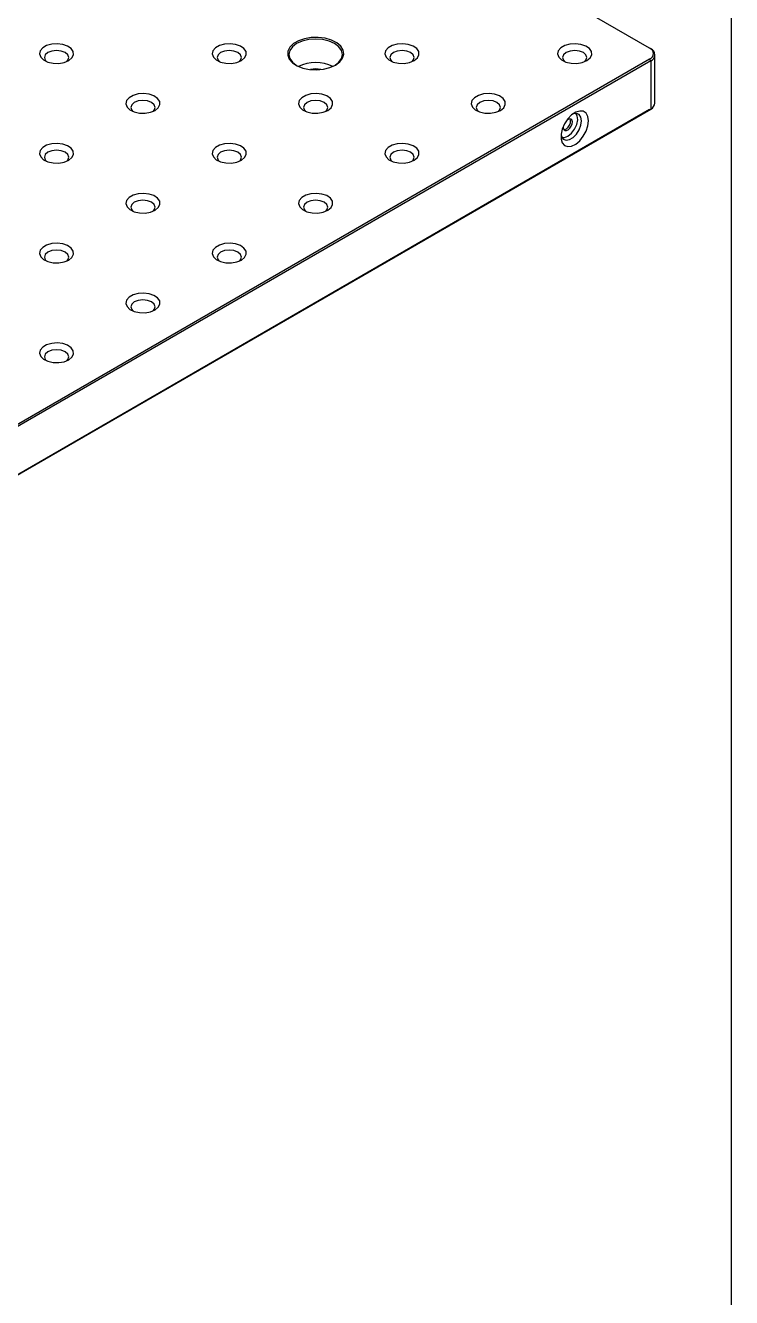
# Model space of a CAD drawing. Header units: millimetres. Extents: x 2 to 278, y 1 to 215.
# Drawn here: x 249.1 to 278, y 134.4 to 186.5 of the extents above; entities that cross this region are included whole.
import ezdxf

# ---------------------------------------------------------------- set-up
doc = ezdxf.new("R2010")
doc.units = ezdxf.units.MM
doc.layers.add('SHEET_FORMAT', color=8, linetype='Continuous')

msp = doc.modelspace()

# ---------------------------------------------------------------- linework, layer by layer
at = {"color": 7, "linetype": 'Continuous', "lineweight": 25}
for p, q in [((274.6353097, 185.5274538), (233.057431, 209.5298522)), ((274.6777361, 185.5029536), (274.6353097, 185.5274538)), ((233.057431, 161.0841949), (274.6353097, 185.0865934)), ((274.6777361, 185.0131087), (233.0998574, 161.0107102)), ((274.6777361, 185.0131087), (274.6353097, 185.0865934)), ((274.6777361, 185.0131087), (274.6777361, 183.0370799)), ((274.8534721, 183.2820024), (274.8534721, 185.2580311)), ((274.6353097, 183.0125797), (233.057431, 159.0101812)), ((233.0998574, 159.0346814), (274.6777361, 183.0370799)), ((274.6353097, 183.0125797), (274.6777361, 183.0370799))]:
    msp.add_line(p, q, dxfattribs=at)
at = {"color": 7, "linetype": 'Continuous', "lineweight": 25, "flags": 128}
for points in [[(261.7730374, 184.8375889), (261.9497179, 184.9690807), (262.0642023, 185.1218067), (262.1092971, 185.2861706), (262.0821689, 185.4518447), (261.9845221, 185.6084192), (261.8224923, 185.7460559), (261.6062605, 185.8561065), (261.3494132, 185.9316563), (261.0680892, 185.9679581), (260.779965, 185.962731), (260.5031445, 185.9163033), (260.2550215, 185.8315924), (260.0511863, 185.7139208), (259.9044468, 185.5706825), (259.824023, 185.4108774), (259.8149683, 185.2445469), (259.8778517, 185.0821419), (260.0087219, 184.9338672), (260.1993559, 184.8090392), (260.4377755, 184.7155014), (260.7089999, 184.6591311), (260.995987, 184.6434703), (261.2807044, 184.669503), (261.5452622, 184.7355934), (261.7730374, 184.8375889)], [(261.7550958, 184.8274551), (261.9124925, 184.9486883), (262.022383, 185.1018422), (262.0598646, 185.2661965), (262.022383, 185.4305509), (261.9124925, 185.5837048), (261.7376821, 185.715221), (261.5098646, 185.8161369), (261.2445655, 185.8795754), (260.9598646, 185.901213), (260.6751636, 185.8795754), (260.4098646, 185.8161369), (260.1820471, 185.715221), (260.0072366, 185.5837048), (259.8973462, 185.4305509), (259.8598646, 185.2661965), (259.8973462, 185.1018422), (260.0072366, 184.9486883), (260.1646333, 184.8274551)], [(250.8482376, 185.0212807), (250.9821366, 185.1295436), (251.0478873, 185.2570392), (251.0383647, 185.3899514), (250.9546006, 185.513877), (250.8056723, 185.6153869), (250.6077185, 185.6834808), (250.3821904, 185.7107798), (250.1535275, 185.6943255), (249.9465091, 185.635901), (249.7835688, 185.5418375), (249.6823636, 185.4223283), (249.6538608, 185.2903241), (249.7011491, 185.1601295), (249.819104, 185.0458531), (249.9949433, 184.9598787), (250.2096121, 184.9115227), (250.4398477, 184.9060254), (250.6607005, 184.9439825), (250.8482376, 185.0212807)], [(250.7656365, 184.9804869), (250.8152026, 185.0332562), (250.8532629, 185.1437154), (250.8152026, 185.2541746), (250.7068163, 185.3478174), (250.5446046, 185.4103876), (250.3532629, 185.4323593), (250.1619212, 185.4103876), (249.9997095, 185.3478174), (249.8913231, 185.2541746), (249.8532629, 185.1437154), (249.8913231, 185.0332562), (249.9408893, 184.9804869)], [(257.9193054, 185.0212807), (258.0532044, 185.1295436), (258.1189551, 185.2570392), (258.1094325, 185.3899514), (258.0256685, 185.513877), (257.8767402, 185.6153869), (257.6787863, 185.6834808), (257.4532582, 185.7107798), (257.2245953, 185.6943255), (257.0175769, 185.635901), (256.8546366, 185.5418375), (256.7534314, 185.4223283), (256.7249287, 185.2903241), (256.7722169, 185.1601295), (256.8901718, 185.0458531), (257.0660112, 184.9598787), (257.2806799, 184.9115227), (257.5109155, 184.9060254), (257.7317683, 184.9439825), (257.9193054, 185.0212807)], [(257.8367043, 184.9804869), (257.8862705, 185.0332562), (257.9243307, 185.1437154), (257.8862705, 185.2541746), (257.7778841, 185.3478174), (257.6156724, 185.4103876), (257.4243307, 185.4323593), (257.232989, 185.4103876), (257.0707773, 185.3478174), (256.9623909, 185.2541746), (256.9243307, 185.1437154), (256.9623909, 185.0332562), (257.0119571, 184.9804869)], [(264.9903732, 185.0212807), (265.1242722, 185.1295436), (265.1900229, 185.2570392), (265.1805003, 185.3899514), (265.0967363, 185.513877), (264.947808, 185.6153869), (264.7498541, 185.6834808), (264.524326, 185.7107798), (264.2956631, 185.6943255), (264.0886447, 185.635901), (263.9257044, 185.5418375), (263.8244993, 185.4223283), (263.7959965, 185.2903241), (263.8432847, 185.1601295), (263.9612396, 185.0458531), (264.137079, 184.9598787), (264.3517478, 184.9115227), (264.5819833, 184.9060254), (264.8028361, 184.9439825), (264.9903732, 185.0212807)], [(264.9077721, 184.9804869), (264.9573383, 185.0332562), (264.9953985, 185.1437154), (264.9573383, 185.2541746), (264.8489519, 185.3478174), (264.6867402, 185.4103876), (264.4953985, 185.4323593), (264.3040568, 185.4103876), (264.1418451, 185.3478174), (264.0334587, 185.2541746), (263.9953985, 185.1437154), (264.0334587, 185.0332562), (264.0830249, 184.9804869)], [(272.0614411, 185.0212807), (272.19534, 185.1295436), (272.2610907, 185.2570392), (272.2515681, 185.3899514), (272.1678041, 185.513877), (272.0188758, 185.6153869), (271.8209219, 185.6834808), (271.5953938, 185.7107798), (271.366731, 185.6943255), (271.1597125, 185.635901), (270.9967722, 185.5418375), (270.8955671, 185.4223283), (270.8670643, 185.2903241), (270.9143525, 185.1601295), (271.0323075, 185.0458531), (271.2081468, 184.9598787), (271.4228156, 184.9115227), (271.6530512, 184.9060254), (271.8739039, 184.9439825), (272.0614411, 185.0212807)], [(271.9788399, 184.9804869), (272.0284061, 185.0332562), (272.0664663, 185.1437154), (272.0284061, 185.2541746), (271.9200197, 185.3478174), (271.757808, 185.4103876), (271.5664663, 185.4323593), (271.3751246, 185.4103876), (271.2129129, 185.3478174), (271.1045265, 185.2541746), (271.0664663, 185.1437154), (271.1045265, 185.0332562), (271.1540927, 184.9804869)], [(254.3837715, 182.9802605), (254.5176705, 183.0885233), (254.5834212, 183.2160189), (254.5738986, 183.3489311), (254.4901345, 183.4728568), (254.3412062, 183.5743666), (254.1432524, 183.6424606), (253.9177243, 183.6697595), (253.6890614, 183.6533052), (253.482043, 183.5948807), (253.3191027, 183.5008172), (253.2178975, 183.3813081), (253.1893947, 183.2493038), (253.236683, 183.1191092), (253.3546379, 183.0048329), (253.5304772, 182.9188584), (253.745146, 182.8705024), (253.9753816, 182.8650052), (254.1962344, 182.9029622), (254.3837715, 182.9802605)], [(254.3011704, 182.9394666), (254.3507365, 182.9922359), (254.3887968, 183.1026951), (254.3507365, 183.2131544), (254.2423502, 183.3067972), (254.0801385, 183.3693673), (253.8887968, 183.391339), (253.6974551, 183.3693673), (253.5352434, 183.3067972), (253.426857, 183.2131544), (253.3887968, 183.1026951), (253.426857, 182.9922359), (253.4764232, 182.9394666)], [(261.4548393, 182.9802605), (261.5887383, 183.0885233), (261.654489, 183.2160189), (261.6449664, 183.3489311), (261.5612024, 183.4728568), (261.4122741, 183.5743666), (261.2143202, 183.6424606), (260.9887921, 183.6697595), (260.7601292, 183.6533052), (260.5531108, 183.5948807), (260.3901705, 183.5008172), (260.2889654, 183.3813081), (260.2604626, 183.2493038), (260.3077508, 183.1191092), (260.4257057, 183.0048329), (260.6015451, 182.9188584), (260.8162139, 182.8705024), (261.0464494, 182.8650052), (261.2673022, 182.9029622), (261.4548393, 182.9802605)], [(261.3722382, 182.9394666), (261.4218044, 182.9922359), (261.4598646, 183.1026951), (261.4218044, 183.2131544), (261.313418, 183.3067972), (261.1512063, 183.3693673), (260.9598646, 183.391339), (260.7685229, 183.3693673), (260.6063112, 183.3067972), (260.4979248, 183.2131544), (260.4598646, 183.1026951), (260.4979248, 182.9922359), (260.547491, 182.9394666)], [(268.5259071, 182.9802605), (268.6598061, 183.0885233), (268.7255568, 183.2160189), (268.7160342, 183.3489311), (268.6322702, 183.4728568), (268.4833419, 183.5743666), (268.285388, 183.6424606), (268.0598599, 183.6697595), (267.831197, 183.6533052), (267.6241786, 183.5948807), (267.4612383, 183.5008172), (267.3600332, 183.3813081), (267.3315304, 183.2493038), (267.3788186, 183.1191092), (267.4967736, 183.0048329), (267.6726129, 182.9188584), (267.8872817, 182.8705024), (268.1175172, 182.8650052), (268.33837, 182.9029622), (268.5259071, 182.9802605)], [(268.443306, 182.9394666), (268.4928722, 182.9922359), (268.5309324, 183.1026951), (268.4928722, 183.2131544), (268.3844858, 183.3067972), (268.2222741, 183.3693673), (268.0309324, 183.391339), (267.8395907, 183.3693673), (267.677379, 183.3067972), (267.5689926, 183.2131544), (267.5309324, 183.1026951), (267.5689926, 182.9922359), (267.6185588, 182.9394666)], [(272.1321517, 182.5555597), (272.1070199, 182.7335951), (272.0338575, 182.8667947), (271.9191654, 182.9433232), (271.7731344, 182.9563805), (271.60874, 182.9048066), (271.4405895, 182.793184), (271.2836236, 182.6314309), (271.1517895, 182.4339197), (271.0568014, 182.2182002), (271.0070991, 182.0034399), (271.0070991, 181.8087214), (271.0568014, 181.6513461), (271.1517895, 181.5452976), (271.2836236, 181.4999988), (271.4405895, 181.5194746), (271.60874, 181.6019945), (271.7731344, 181.7402263), (271.9191654, 181.9218875), (272.0338575, 182.1308366), (272.1070199, 182.3485077), (272.1321517, 182.5555597)], [(271.0437233, 181.8757258), (271.144421, 181.871651), (271.2915487, 181.9282481), (271.4376061, 182.047515), (271.5628673, 182.2133441), (271.6504151, 182.4033392), (271.6884257, 182.5918405), (271.6717655, 182.7533897), (271.6109771, 182.8583447)], [(271.849309, 182.5555597), (271.8237228, 182.7083531), (271.7500501, 182.8131761), (271.637177, 182.8573855), (271.4987176, 182.835649), (271.4905735, 182.8325116)], [(271.0058826, 181.9929114), (271.0263671, 181.9129214), (271.1000398, 181.8080984), (271.2129129, 181.763889), (271.3513723, 181.7856255), (271.4987176, 181.8706862), (271.637177, 182.0088114), (271.7500501, 182.1833414), (271.8237228, 182.373225), (271.849309, 182.5555597)], [(271.0989482, 182.326868), (271.0962747, 182.2648561), (271.1169211, 182.1954506)], [(271.1169211, 182.1954506), (271.1629464, 182.1560102), (271.2273437, 182.1525395), (271.3003091, 182.1855669), (271.3707343, 182.2500641), (271.4278977, 182.3362121), (271.4630966, 182.4308957), (271.4709725, 182.5197001), (271.4503261, 182.5891056), (271.4043008, 182.6285459), (271.3399035, 182.6320166), (271.2669381, 182.5989893), (271.2479146, 182.5849134)], [(271.1200632, 182.1906066), (271.156633, 182.1933599), (271.2295984, 182.2263873), (271.3000236, 182.2908845), (271.357187, 182.3770325), (271.392386, 182.4717161), (271.4002618, 182.5605205), (271.3796154, 182.629926), (271.3764733, 182.63477)], [(250.8482376, 180.9392402), (250.9821366, 181.0475031), (251.0478873, 181.1749986), (251.0383647, 181.3079108), (250.9546006, 181.4318365), (250.8056723, 181.5333464), (250.6077185, 181.6014403), (250.3821904, 181.6287392), (250.1535275, 181.6122849), (249.9465091, 181.5538604), (249.7835688, 181.459797), (249.6823636, 181.3402878), (249.6538608, 181.2082835), (249.7011491, 181.0780889), (249.819104, 180.9638126), (249.9949433, 180.8778381), (250.2096121, 180.8294822), (250.4398477, 180.8239849), (250.6607005, 180.861942), (250.8482376, 180.9392402)], [(250.7656365, 180.8984463), (250.8152026, 180.9512156), (250.8532629, 181.0616748), (250.8152026, 181.1721341), (250.7068163, 181.2657769), (250.5446046, 181.328347), (250.3532629, 181.3503187), (250.1619212, 181.328347), (249.9997095, 181.2657769), (249.8913231, 181.1721341), (249.8532629, 181.0616748), (249.8913231, 180.9512156), (249.9408893, 180.8984463)], [(257.9193054, 180.9392402), (258.0532044, 181.0475031), (258.1189551, 181.1749986), (258.1094325, 181.3079108), (258.0256685, 181.4318365), (257.8767402, 181.5333464), (257.6787863, 181.6014403), (257.4532582, 181.6287392), (257.2245953, 181.6122849), (257.0175769, 181.5538604), (256.8546366, 181.459797), (256.7534314, 181.3402878), (256.7249287, 181.2082835), (256.7722169, 181.0780889), (256.8901718, 180.9638126), (257.0660112, 180.8778381), (257.2806799, 180.8294822), (257.5109155, 180.8239849), (257.7317683, 180.861942), (257.9193054, 180.9392402)], [(257.8367043, 180.8984463), (257.8862705, 180.9512156), (257.9243307, 181.0616748), (257.8862705, 181.1721341), (257.7778841, 181.2657769), (257.6156724, 181.328347), (257.4243307, 181.3503187), (257.232989, 181.328347), (257.0707773, 181.2657769), (256.9623909, 181.1721341), (256.9243307, 181.0616748), (256.9623909, 180.9512156), (257.0119571, 180.8984463)], [(264.9903732, 180.9392402), (265.1242722, 181.0475031), (265.1900229, 181.1749986), (265.1805003, 181.3079108), (265.0967363, 181.4318365), (264.947808, 181.5333464), (264.7498541, 181.6014403), (264.524326, 181.6287392), (264.2956631, 181.6122849), (264.0886447, 181.5538604), (263.9257044, 181.459797), (263.8244993, 181.3402878), (263.7959965, 181.2082835), (263.8432847, 181.0780889), (263.9612396, 180.9638126), (264.137079, 180.8778381), (264.3517478, 180.8294822), (264.5819833, 180.8239849), (264.8028361, 180.861942), (264.9903732, 180.9392402)], [(264.9077721, 180.8984463), (264.9573383, 180.9512156), (264.9953985, 181.0616748), (264.9573383, 181.1721341), (264.8489519, 181.2657769), (264.6867402, 181.328347), (264.4953985, 181.3503187), (264.3040568, 181.328347), (264.1418451, 181.2657769), (264.0334587, 181.1721341), (263.9953985, 181.0616748), (264.0334587, 180.9512156), (264.0830249, 180.8984463)], [(254.3837715, 178.8982199), (254.5176705, 179.0064828), (254.5834212, 179.1339784), (254.5738986, 179.2668905), (254.4901345, 179.3908162), (254.3412062, 179.4923261), (254.1432524, 179.56042), (253.9177243, 179.5877189), (253.6890614, 179.5712646), (253.482043, 179.5128401), (253.3191027, 179.4187767), (253.2178975, 179.2992675), (253.1893947, 179.1672633), (253.236683, 179.0370687), (253.3546379, 178.9227923), (253.5304772, 178.8368178), (253.745146, 178.7884619), (253.9753816, 178.7829646), (254.1962344, 178.8209217), (254.3837715, 178.8982199)], [(261.4548393, 178.8982199), (261.5887383, 179.0064828), (261.654489, 179.1339784), (261.6449664, 179.2668905), (261.5612024, 179.3908162), (261.4122741, 179.4923261), (261.2143202, 179.56042), (260.9887921, 179.5877189), (260.7601292, 179.5712646), (260.5531108, 179.5128401), (260.3901705, 179.4187767), (260.2889654, 179.2992675), (260.2604626, 179.1672633), (260.3077508, 179.0370687), (260.4257057, 178.9227923), (260.6015451, 178.8368178), (260.8162139, 178.7884619), (261.0464494, 178.7829646), (261.2673022, 178.8209217), (261.4548393, 178.8982199)], [(254.3011704, 178.857426), (254.3507365, 178.9101953), (254.3887968, 179.0206546), (254.3507365, 179.1311138), (254.2423502, 179.2247566), (254.0801385, 179.2873267), (253.8887968, 179.3092984), (253.6974551, 179.2873267), (253.5352434, 179.2247566), (253.426857, 179.1311138), (253.3887968, 179.0206546), (253.426857, 178.9101953), (253.4764232, 178.857426)], [(261.3722382, 178.857426), (261.4218044, 178.9101953), (261.4598646, 179.0206546), (261.4218044, 179.1311138), (261.313418, 179.2247566), (261.1512063, 179.2873267), (260.9598646, 179.3092984), (260.7685229, 179.2873267), (260.6063112, 179.2247566), (260.4979248, 179.1311138), (260.4598646, 179.0206546), (260.4979248, 178.9101953), (260.547491, 178.857426)], [(250.8482376, 176.8571996), (250.9821366, 176.9654625), (251.0478873, 177.0929581), (251.0383647, 177.2258703), (250.9546006, 177.3497959), (250.8056723, 177.4513058), (250.6077185, 177.5193997), (250.3821904, 177.5466987), (250.1535275, 177.5302443), (249.9465091, 177.4718199), (249.7835688, 177.3777564), (249.6823636, 177.2582472), (249.6538608, 177.126243), (249.7011491, 176.9960484), (249.819104, 176.881772), (249.9949433, 176.7957975), (250.2096121, 176.7474416), (250.4398477, 176.7419443), (250.6607005, 176.7799014), (250.8482376, 176.8571996)], [(257.9193054, 176.8571996), (258.0532044, 176.9654625), (258.1189551, 177.0929581), (258.1094325, 177.2258703), (258.0256685, 177.3497959), (257.8767402, 177.4513058), (257.6787863, 177.5193997), (257.4532582, 177.5466987), (257.2245953, 177.5302443), (257.0175769, 177.4718199), (256.8546366, 177.3777564), (256.7534314, 177.2582472), (256.7249287, 177.126243), (256.7722169, 176.9960484), (256.8901718, 176.881772), (257.0660112, 176.7957975), (257.2806799, 176.7474416), (257.5109155, 176.7419443), (257.7317683, 176.7799014), (257.9193054, 176.8571996)], [(250.7656365, 176.8164057), (250.8152026, 176.8691751), (250.8532629, 176.9796343), (250.8152026, 177.0900935), (250.7068163, 177.1837363), (250.5446046, 177.2463064), (250.3532629, 177.2682781), (250.1619212, 177.2463064), (249.9997095, 177.1837363), (249.8913231, 177.0900935), (249.8532629, 176.9796343), (249.8913231, 176.8691751), (249.9408893, 176.8164057)], [(257.8367043, 176.8164057), (257.8862705, 176.8691751), (257.9243307, 176.9796343), (257.8862705, 177.0900935), (257.7778841, 177.1837363), (257.6156724, 177.2463064), (257.4243307, 177.2682781), (257.232989, 177.2463064), (257.0707773, 177.1837363), (256.9623909, 177.0900935), (256.9243307, 176.9796343), (256.9623909, 176.8691751), (257.0119571, 176.8164057)], [(254.3837715, 174.8161793), (254.5176705, 174.9244422), (254.5834212, 175.0519378), (254.5738986, 175.18485), (254.4901345, 175.3087756), (254.3412062, 175.4102855), (254.1432524, 175.4783794), (253.9177243, 175.5056784), (253.6890614, 175.4892241), (253.482043, 175.4307996), (253.3191027, 175.3367361), (253.2178975, 175.2172269), (253.1893947, 175.0852227), (253.236683, 174.9550281), (253.3546379, 174.8407517), (253.5304772, 174.7547773), (253.745146, 174.7064213), (253.9753816, 174.700924), (254.1962344, 174.7388811), (254.3837715, 174.8161793)], [(254.3011704, 174.7753855), (254.3507365, 174.8281548), (254.3887968, 174.938614), (254.3507365, 175.0490732), (254.2423502, 175.142716), (254.0801385, 175.2052862), (253.8887968, 175.2272579), (253.6974551, 175.2052862), (253.5352434, 175.142716), (253.426857, 175.0490732), (253.3887968, 174.938614), (253.426857, 174.8281548), (253.4764232, 174.7753855)], [(250.8482376, 172.7751591), (250.9821366, 172.8834219), (251.0478873, 173.0109175), (251.0383647, 173.1438297), (250.9546006, 173.2677554), (250.8056723, 173.3692652), (250.6077185, 173.4373592), (250.3821904, 173.4646581), (250.1535275, 173.4482038), (249.9465091, 173.3897793), (249.7835688, 173.2957158), (249.6823636, 173.1762067), (249.6538608, 173.0442024), (249.7011491, 172.9140078), (249.819104, 172.7997315), (249.9949433, 172.713757), (250.2096121, 172.665401), (250.4398477, 172.6599038), (250.6607005, 172.6978608), (250.8482376, 172.7751591)], [(250.7656365, 172.7343652), (250.8152026, 172.7871345), (250.8532629, 172.8975937), (250.8152026, 173.008053), (250.7068163, 173.1016958), (250.5446046, 173.1642659), (250.3532629, 173.1862376), (250.1619212, 173.1642659), (249.9997095, 173.1016958), (249.8913231, 173.008053), (249.8532629, 172.8975937), (249.8913231, 172.7871345), (249.9408893, 172.7343652)]]:
    msp.add_lwpolyline(points, dxfattribs=at)
at = {"color": 7, "linetype": 'Continuous', "lineweight": 25}
for centre, radius, start, end in [((274.5516491, 185.3070236), 0.2357723, 290.7834208, 69.2165792), ((274.5847799, 185.2580311), 0.2619692, 290.7834208, 69.2165792), ((260.9598646, 183.2281263), 1.7063072, 65.61801623, 114.38198377), ((260.9598646, 183.5610505), 1.1146226, 78.89684193, 101.10315807), ((274.5531978, 183.3119462), 0.3017636, 294.37465829, 354.30520075)]:
    msp.add_arc(centre, radius, start, end, dxfattribs=at)
at = {"layer": 'SHEET_FORMAT'}
msp.add_line((277.9892068, 0.9031643), (277.9892068, 214.64538), dxfattribs=at)

doc.saveas('drawing.dxf')
